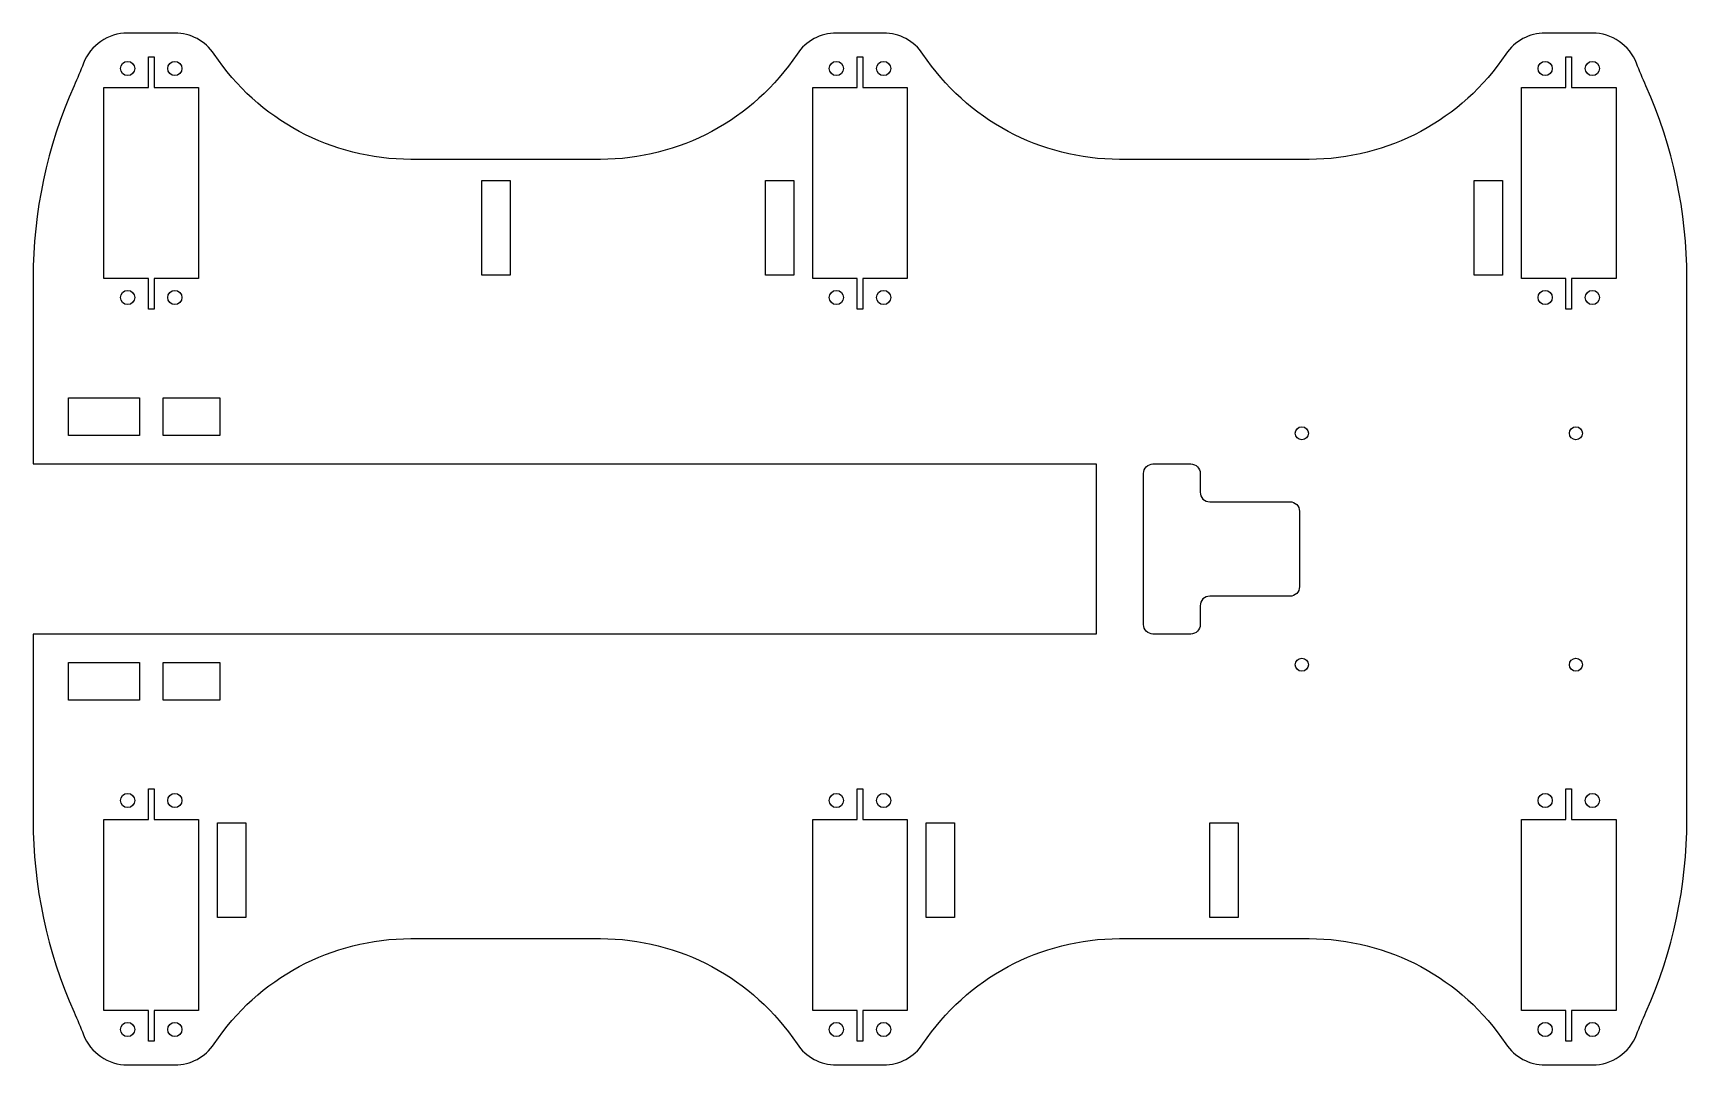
# Model space of a CAD drawing. Header units: millimetres. Extents: x -175 to 175, y -109 to 109.
import ezdxf

# ---------------------------------------------------------------- set-up
doc = ezdxf.new("R2010")
doc.units = ezdxf.units.MM

msp = doc.modelspace()

# ---------------------------------------------------------------- linework, layer by layer
for points in [[(50, -18), (-175, -18), (-175, -57.31, 0.105313), (-166.32, -98.06, -0.012968), (-164.33, -102.85, 0.310148), (-155, -109.25), (-145, -109.25, 0.250935), (-136.68, -104.79, -0.250935), (-95.06, -82.5), (-54.94, -82.5, -0.250935), (-13.32, -104.79, 0.250935), (-5, -109.25), (5, -109.25, 0.250935), (13.32, -104.79, -0.250935), (54.94, -82.5), (95.06, -82.5, -0.250935), (136.68, -104.79, 0.250935), (145, -109.25), (155, -109.25, 0.310148), (164.33, -102.85, -0.012968), (166.32, -98.06, 0.105313), (175, -57.31), (175, 57.31, 0.105313), (166.32, 98.06, -0.012968), (164.33, 102.85, 0.310148), (155, 109.25), (145, 109.25, 0.250935), (136.68, 104.79, -0.250935), (95.06, 82.5), (54.94, 82.5, -0.250935), (13.32, 104.79, 0.250935), (5, 109.25), (-5, 109.25, 0.250935), (-13.32, 104.79, -0.250935), (-54.94, 82.5), (-95.06, 82.5, -0.250935), (-136.68, 104.79, 0.250935), (-145, 109.25), (-155, 109.25, 0.310148), (-164.33, 102.85, -0.012968), (-166.32, 98.06, 0.105313), (-175, 57.31), (-175, 18), (50, 18)], [(72, 12, 0.414214), (74, 10), (91, 10, -0.414214), (93, 8), (93, -8, -0.414214), (91, -10), (74, -10, 0.414214), (72, -12), (72, -16, -0.414214), (70, -18), (62, -18, -0.414214), (60, -16), (60, 16, -0.414214), (62, 18), (70, 18, -0.414214), (72, 16)]]:
    msp.add_lwpolyline(points, format="xyb", close=True)
for points in [[(-149.4, 104.25), (-149.4, 97.75), (-140, 97.75), (-140, 57.25), (-149.4, 57.25), (-149.4, 50.75), (-150.6, 50.75), (-150.6, 57.25), (-160, 57.25), (-160, 97.75), (-150.6, 97.75), (-150.6, 104.25)], [(0.6, 104.25), (0.6, 97.75), (10, 97.75), (10, 57.25), (0.6, 57.25), (0.6, 50.75), (-0.6, 50.75), (-0.6, 57.25), (-10, 57.25), (-10, 97.75), (-0.6, 97.75), (-0.6, 104.25)], [(150.6, 104.25), (150.6, 97.75), (160, 97.75), (160, 57.25), (150.6, 57.25), (150.6, 50.75), (149.4, 50.75), (149.4, 57.25), (140, 57.25), (140, 97.75), (149.4, 97.75), (149.4, 104.25)], [(-80, 58), (-80, 78), (-74, 78), (-74, 58)], [(-20, 58), (-20, 78), (-14, 78), (-14, 58)], [(130, 58), (130, 78), (136, 78), (136, 58)], [(-152.5, 32), (-152.5, 24), (-167.5, 24), (-167.5, 32)], [(-147.5, 24), (-147.5, 32), (-135.5, 32), (-135.5, 24)], [(-152.5, -24), (-152.5, -32), (-167.5, -32), (-167.5, -24)], [(-147.5, -32), (-147.5, -24), (-135.5, -24), (-135.5, -32)], [(-150.6, -104.25), (-150.6, -97.75), (-160, -97.75), (-160, -57.25), (-150.6, -57.25), (-150.6, -50.75), (-149.4, -50.75), (-149.4, -57.25), (-140, -57.25), (-140, -97.75), (-149.4, -97.75), (-149.4, -104.25)], [(-0.6, -104.25), (-0.6, -97.75), (-10, -97.75), (-10, -57.25), (-0.6, -57.25), (-0.6, -50.75), (0.6, -50.75), (0.6, -57.25), (10, -57.25), (10, -97.75), (0.6, -97.75), (0.6, -104.25)], [(149.4, -104.25), (149.4, -97.75), (140, -97.75), (140, -57.25), (149.4, -57.25), (149.4, -50.75), (150.6, -50.75), (150.6, -57.25), (160, -57.25), (160, -97.75), (150.6, -97.75), (150.6, -104.25)], [(-130, -58), (-130, -78), (-136, -78), (-136, -58)], [(20, -58), (20, -78), (14, -78), (14, -58)], [(80, -58), (80, -78), (74, -78), (74, -58)]]:
    msp.add_lwpolyline(points, close=True)
for centre, radius in [((-155, 101.75), 1.5), ((-145, 101.75), 1.5), ((-5, 101.75), 1.5), ((5, 101.75), 1.5), ((145, 101.75), 1.5), ((155, 101.75), 1.5), ((-155, 53.25), 1.5), ((-145, 53.25), 1.5), ((-5, 53.25), 1.5), ((5, 53.25), 1.5), ((145, 53.25), 1.5), ((155, 53.25), 1.5), ((93.5, 24.5), 1.38), ((151.5, 24.5), 1.38), ((93.5, -24.5), 1.38), ((151.5, -24.5), 1.38), ((-155, -53.25), 1.5), ((-145, -53.25), 1.5), ((-5, -53.25), 1.5), ((5, -53.25), 1.5), ((145, -53.25), 1.5), ((155, -53.25), 1.5), ((-155, -101.75), 1.5), ((-145, -101.75), 1.5), ((-5, -101.75), 1.5), ((5, -101.75), 1.5), ((145, -101.75), 1.5), ((155, -101.75), 1.5)]:
    msp.add_circle(centre, radius)

doc.saveas('drawing.dxf')
